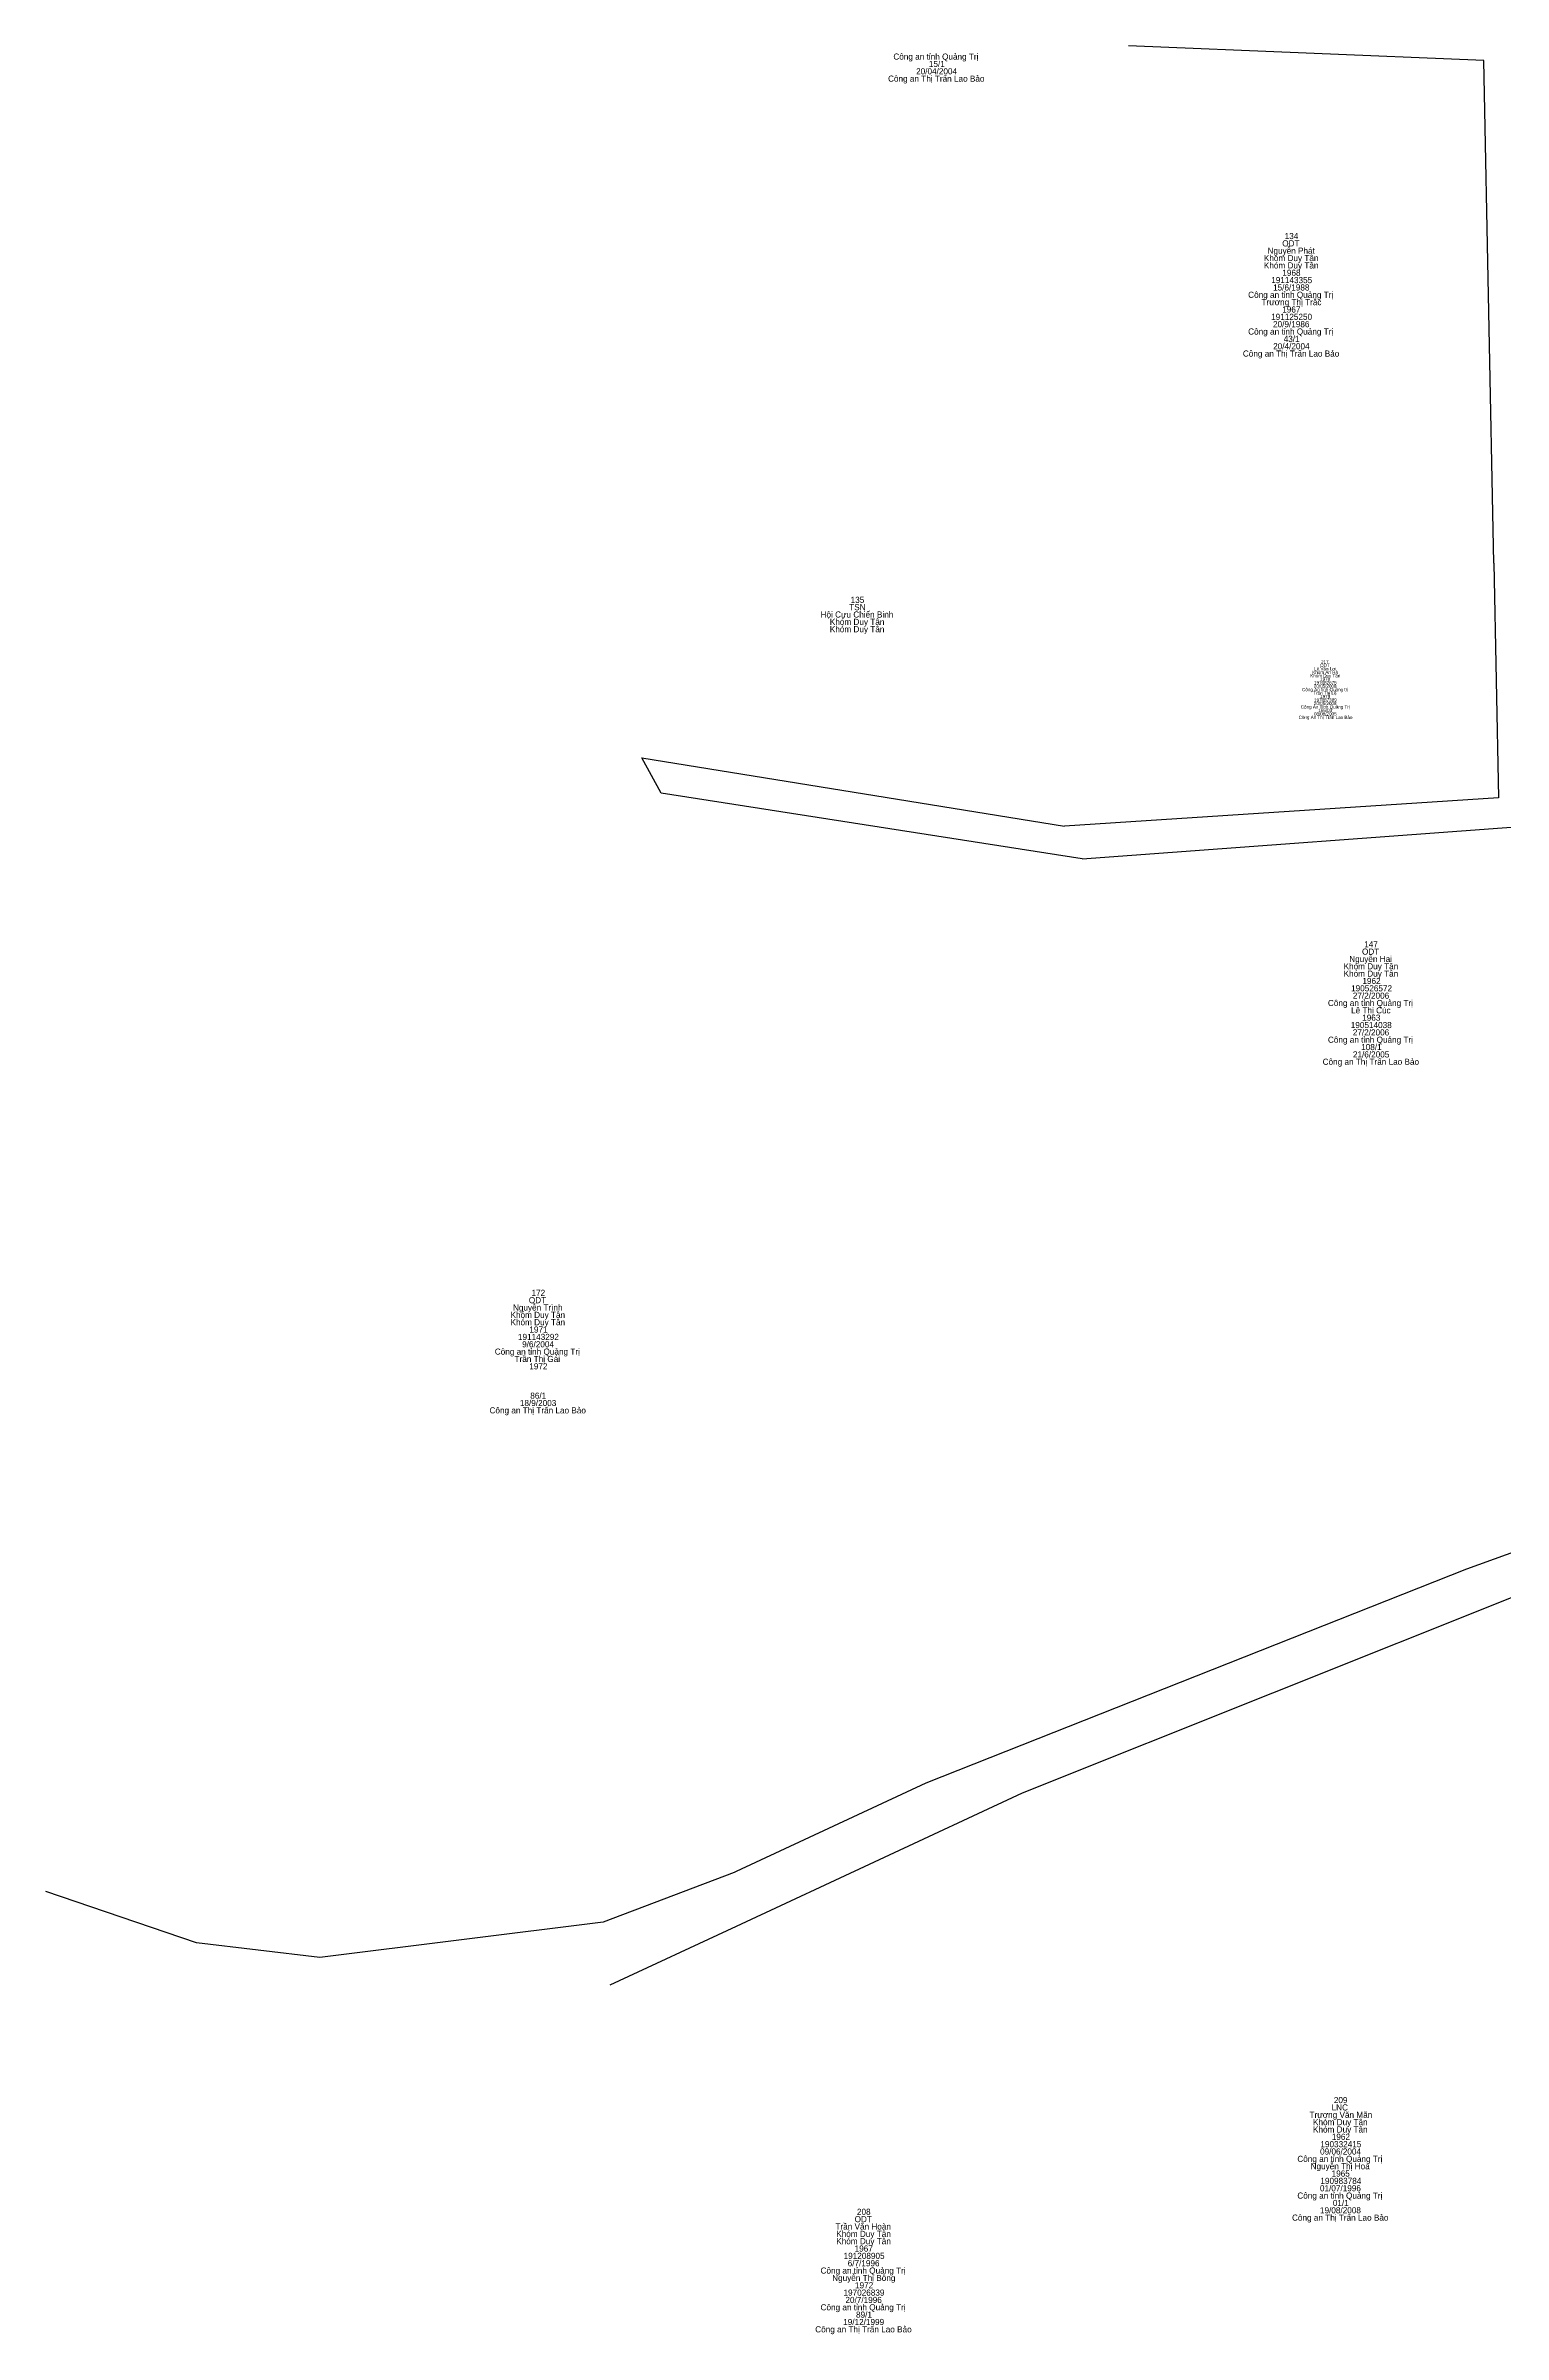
# Model space of a CAD drawing. Extents: x 535932 to 536577, y 1836990 to 1837547.
# Drawn here: x 535932.3 to 536075.2, y 1836997.6 to 1837221.9 of the extents above; entities that cross this region are included whole.
import ezdxf

# ---------------------------------------------------------------- set-up
doc = ezdxf.new("R2010")
doc.units = 0
doc.layers.add('Level 1', color=7, linetype='Continuous')
doc.layers.add('Level 23', color=7, linetype='Continuous')

msp = doc.modelspace()

# ---------------------------------------------------------------- linework, layer by layer
at = {"layer": 'Level 23'}
for p, q in [((535990.78, 1837152.11), (536032.22, 1837145.4)), ((536033.93, 1837142.21), (536086.97, 1837146.12)), ((536077.15, 1837070.22), (536028.07, 1837050.63)), ((536028.07, 1837050.63), (536000, 1837037.56)), ((536000, 1837042.94), (535999.82, 1837042.86)), ((536000, 1837037.56), (535987.64, 1837031.8))]:
    msp.add_line(p, q, dxfattribs=at)
for points in [[(536074.31, 1837171.19), (536073.33, 1837220.48), (536038.49, 1837221.91)], [(536074.31, 1837171.19), (536074.77, 1837148.19), (536032.22, 1837145.4)], [(536033.93, 1837142.21), (535992.66, 1837148.65), (535990.78, 1837152.11)], [(536099.99, 1837084), (536086.01, 1837077.77), (536071.63, 1837072.58), (536018.62, 1837051.61), (536000, 1837042.94)], [(535999.82, 1837042.86), (535986.97, 1837037.98), (535959.18, 1837034.53), (535947.11, 1837035.95), (535932.32, 1837040.98)]]:
    msp.add_lwpolyline(points, dxfattribs=at)

# ---------------------------------------------------------------- texts
at = {"layer": 'Level 1'}
for s, height, p in [('Công an tỉnh Quảng Trị', 0.6, (536015.43, 1837220.55)), ('15/1', 0.6, (536018.91, 1837219.83)), ('Công an Thị Trấn Lao Bảo', 0.6, (536014.91, 1837218.39)), ('20/04/2004', 0.6, (536017.66, 1837219.11)), ('ODT', 0.6, (536053.56, 1837202.24)), ('134', 0.6, (536053.8, 1837202.96)), ('Khóm Duy Tân', 0.6, (536051.76, 1837200.8)), ('Khóm Duy Tân', 0.6, (536051.76, 1837200.08)), ('Nguyễn Phát', 0.6, (536052.12, 1837201.52)), ('Công an tỉnh Quảng Trị', 0.6, (536050.22, 1837197.2)), ('191143355', 0.6, (536052.48, 1837198.64)), ('15/6/1988', 0.6, (536052.66, 1837197.92)), ('1968', 0.6, (536053.57, 1837199.36)), ('Trương Thị Trắc', 0.6, (536051.53, 1837196.48)), ('191125250', 0.6, (536052.47, 1837195.04)), ('1967', 0.6, (536053.56, 1837195.76)), ('Công an tỉnh Quảng Trị', 0.6, (536050.22, 1837193.6)), ('20/9/1986', 0.6, (536052.66, 1837194.32)), ('43/1', 0.6, (536053.7, 1837192.88)), ('Công an Thị Trấn Lao Bảo', 0.6, (536049.7, 1837191.44)), ('20/4/2004', 0.6, (536052.67, 1837192.16)), ('Hội Cựu Chiến Binh', 0.6, (536008.29, 1837165.86)), ('TSN', 0.6, (536011.1, 1837166.58)), ('135', 0.6, (536011.24, 1837167.3)), ('Khóm Duy Tân', 0.6, (536009.2, 1837165.14)), ('Khóm Duy Tân', 0.6, (536009.2, 1837164.42)), ('Khóm Duy Tân', 0.321, (536056.3, 1837160)), ('Khóm An Hà', 0.321, (536056.51, 1837160.34)), ('Lê Văn Lợi', 0.321, (536056.69, 1837160.68)), ('ODT', 0.321, (536057.27, 1837161.02)), ('1978', 0.321, (536057.27, 1837159.66)), ('217', 0.321, (536057.37, 1837161.36)), ('Công An tỉnh Quảng trị', 0.321, (536055.51, 1837158.64)), ('Trần Thị Lệ', 0.321, (536056.61, 1837158.3)), ('20/05/2008', 0.321, (536056.66, 1837158.98)), ('20/05/2008', 0.321, (536056.66, 1837157.28)), ('197082675', 0.321, (536056.68, 1837159.32)), ('197087389', 0.321, (536056.68, 1837157.62)), ('1979', 0.321, (536057.27, 1837157.96)), ('Công An Thị Trấn Lao Bảo', 0.321, (536055.17, 1837155.92)), ('Công An Tỉnh Quảng Trị', 0.321, (536055.38, 1837156.94)), ('08/08/2005', 0.321, (536056.67, 1837156.26)), ('166/03', 0.321, (536057.09, 1837156.6)), ('Nguyễn Hai', 0.6, (536060.13, 1837132.1)), ('ODT', 0.6, (536061.38, 1837132.82)), ('147', 0.6, (536061.6, 1837133.54)), ('Khóm Duy Tân', 0.6, (536059.58, 1837131.38)), ('Khóm Duy Tân', 0.6, (536059.58, 1837130.66)), ('1962', 0.6, (536061.42, 1837129.94)), ('Công an tỉnh Quảng Trị', 0.6, (536058.04, 1837127.78)), ('190526572', 0.6, (536060.31, 1837129.22)), ('27/2/2006', 0.6, (536060.48, 1837128.5)), ('190514038', 0.6, (536060.28, 1837125.62)), ('Lê Thị Cúc', 0.6, (536060.31, 1837127.06)), ('1963', 0.6, (536061.4, 1837126.34)), ('Công an tỉnh Quảng Trị', 0.6, (536058.04, 1837124.18)), ('27/2/2006', 0.6, (536060.48, 1837124.9)), ('108/1', 0.6, (536061.3, 1837123.46)), ('Công an Thị Trấn Lao Bảo', 0.6, (536057.52, 1837122.02)), ('21/6/2005', 0.6, (536060.49, 1837122.74)), ('ODT', 0.6, (535979.69, 1837098.65)), ('172', 0.6, (535979.95, 1837099.37)), ('Khóm Duy Tân', 0.6, (535977.89, 1837097.21)), ('Khóm Duy Tân', 0.6, (535977.89, 1837096.49)), ('Nguyễn Trình', 0.6, (535978.13, 1837097.93)), ('191143292', 0.6, (535978.62, 1837095.05)), ('9/6/2004', 0.6, (535979.03, 1837094.33)), ('1971', 0.6, (535979.74, 1837095.77)), ('Công an tỉnh Quảng Trị', 0.6, (535976.35, 1837093.61)), ('Trần Thị Gái', 0.6, (535978.29, 1837092.89)), ('1972', 0.6, (535979.73, 1837092.17)), ('Công an Thị Trấn Lao Bảo', 0.6, (535975.83, 1837087.85)), ('18/9/2003', 0.6, (535978.81, 1837088.57)), ('86/1', 0.6, (535979.83, 1837089.29)), ('209', 0.6, (536058.62, 1837020.24)), ('Trương Văn Mãn', 0.6, (536056.24, 1837018.8)), ('Khóm Duy Tân', 0.6, (536056.58, 1837018.08)), ('LNC', 0.6, (536058.4, 1837019.52)), ('Khóm Duy Tân', 0.6, (536056.58, 1837017.36)), ('190332415', 0.6, (536057.3, 1837015.92)), ('1962', 0.6, (536058.42, 1837016.64)), ('Công an tỉnh Quảng Trị', 0.6, (536055.04, 1837014.48)), ('Nguyễn Thị Hoa', 0.6, (536056.34, 1837013.76)), ('09/06/2004', 0.6, (536057.27, 1837015.2)), ('01/07/1996', 0.6, (536057.26, 1837011.6)), ('190983784', 0.6, (536057.3, 1837012.32)), ('1965', 0.6, (536058.4, 1837013.04)), ('208', 0.6, (536011.86, 1837009.29)), ('Công an Thị Trấn Lao Bảo', 0.6, (536054.52, 1837008.72)), ('Công an tỉnh Quảng Trị', 0.6, (536055.04, 1837010.88)), ('19/08/2008', 0.6, (536057.26, 1837009.44)), ('01/1', 0.6, (536058.52, 1837010.16)), ('Trần Văn Hoàn', 0.6, (536009.75, 1837007.85)), ('Khóm Duy Tân', 0.6, (536009.83, 1837007.13)), ('ODT', 0.6, (536011.63, 1837008.57)), ('Khóm Duy Tân', 0.6, (536009.83, 1837006.41)), ('191208905', 0.6, (536010.55, 1837004.97)), ('6/7/1996', 0.6, (536010.95, 1837004.25)), ('1967', 0.6, (536011.63, 1837005.69)), ('Công an tỉnh Quảng Trị', 0.6, (536008.29, 1837003.53)), ('Nguyễn Thị Bông', 0.6, (536009.43, 1837002.81)), ('1972', 0.6, (536011.67, 1837002.09)), ('Công an tỉnh Quảng Trị', 0.6, (536008.29, 1836999.93)), ('197026839', 0.6, (536010.54, 1837001.37)), ('20/7/1996', 0.6, (536010.73, 1837000.65)), ('Công an Thị Trấn Lao Bảo', 0.6, (536007.77, 1836997.77)), ('19/12/1999', 0.6, (536010.51, 1836998.49)), ('89/1', 0.6, (536011.77, 1836999.21))]:
    msp.add_text(s, height=height, dxfattribs=at).set_placement(p)

doc.saveas('drawing.dxf')
